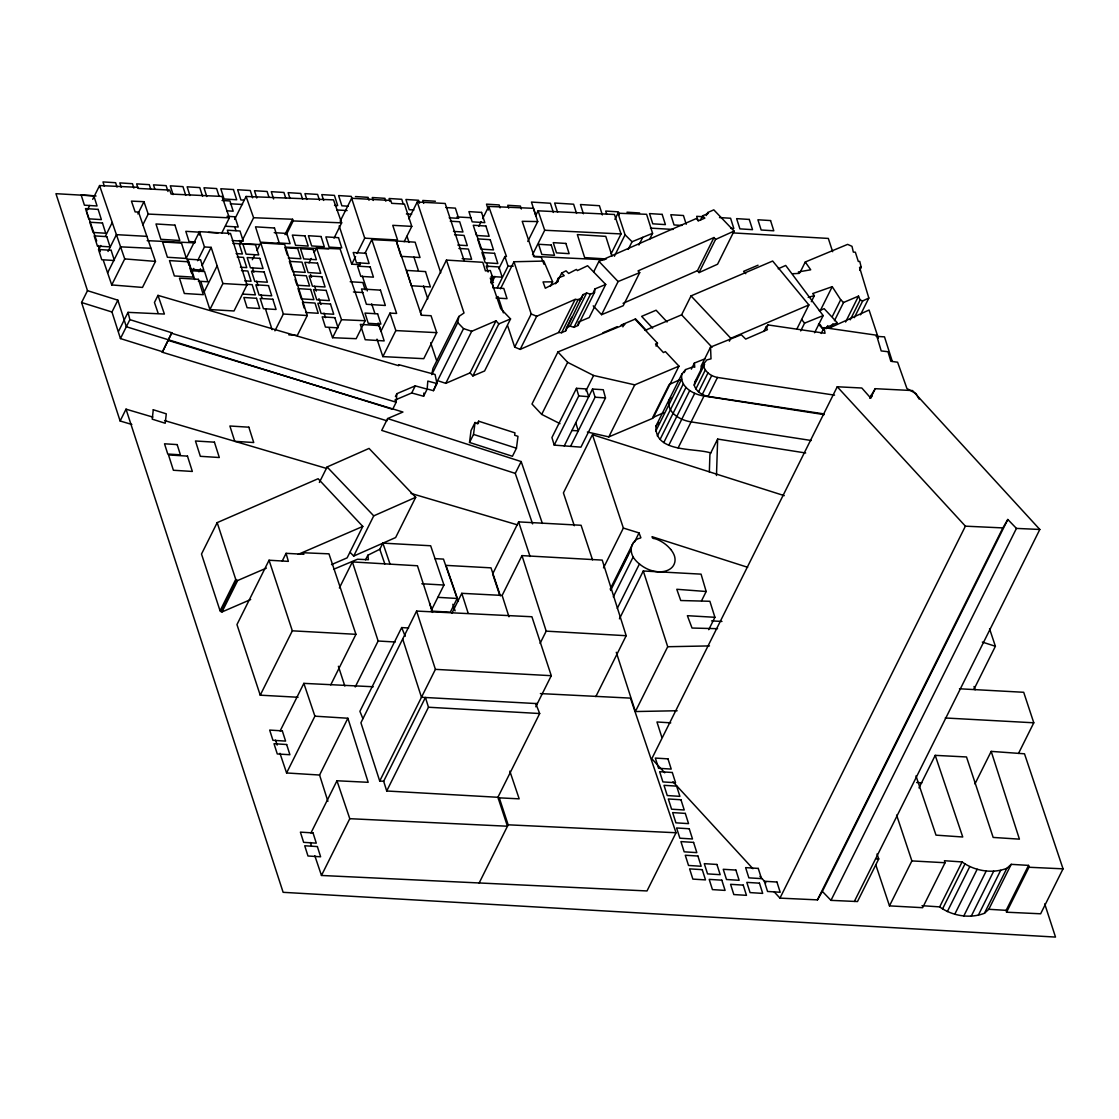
<?xml version="1.0" encoding="UTF-8"?>
<svg xmlns="http://www.w3.org/2000/svg" width="1119" height="1119" viewBox="0 0 1119 1119"><rect width="100%" height="100%" fill="white"/><g stroke="black" fill="none" stroke-linecap="round" stroke-linejoin="round"><path stroke-width="1.5" d="M709.348 471.952L709.908 454.594L717.657 439.068L805.68 452.999M716.482 475.519L717.657 439.068M710.747 452.971C695.081 447.67 654.279 453.139 656 425.975L681.877 374.068L685.667 369.564L693.081 366.85L694.745 367.256L694.395 363.06L705.292 358.695M824.199 414.631L704.005 396.014C693.332 394.392 679.387 386.894 681.877 374.068M96.052 196.007L55.95 193.685L87.492 290.674L117.859 300.172L126.335 326.734L392.643 409.316L396.182 402.225L396.853 393.678L415.261 385.873L427.15 389.146L427.822 381.075L436.969 383.565L435.067 374.487L398.7 364.654L398.616 365.689L157.989 295.374L154.45 302.48L158.185 313.362M394.853 400.126L411.722 392.965L423.611 396.252L423.877 393.021M387.048 420.814L162.311 352.233L171.808 332.777L129.874 319.628L128.014 312.355L164.395 314.047L157.989 295.374M162.311 352.233L171.808 332.777M469.518 442.453L471.029 430.563L475.043 422.52L478.331 423.569L478.624 421.192L514.95 432.857L514.656 435.249L517.971 436.326L516.46 448.229L512.446 456.272L469.518 442.453L473.533 434.41L475.043 422.52M507.69 325.881L514.698 347.1L520.167 349.394L558.633 332.511L561.612 332.721L565.682 330.874L566.522 327.769L570.13 326.133L573.991 327.335L578.005 325.461L578.509 322.02L589.209 317.572L605.715 284.45L587.615 265.735L577.432 270.588L576.369 269.441L568.676 273.456L566.046 270.84L561.682 273.036L557.178 282.072M578.005 325.461L594.525 292.339L595.028 288.898L605.715 284.45M427.332 389.006L433.431 390.671L437.277 381.705M458.888 316.467L432.927 368.515L431.78 374.641L457.741 322.594L458.888 316.467L464.021 312.984L446.453 260.098L482.793 262.294L485.422 270.882L490.304 270.532L492.947 278.197L490.654 282.785M561.682 273.036L564.214 275.694L558.591 277.736L557.808 281.848L545.317 288.226L543.051 281.918L552.618 281.848L543.806 261.077L513.971 261.748L500.459 288.856M823.864 413.89L708.033 396.378C701.935 395.203 696.018 391.356 694.214 385.146L694.815 382.083L704.257 363.157L706.802 359.954L711.013 358.835L710.551 347.114L741.282 334.721L745.702 339.085L767.424 329.685L766.039 327.084L768.026 324.93L825.025 333.28L824.088 327.643L876.541 335.21L881.212 350.932L887.982 351.716L890.85 361.283L897.606 362.22L906.949 388.545L915.971 393.608L919.133 399.105M704.257 363.157L703.655 366.207C705.446 372.431 711.376 376.278 717.475 377.453L834.55 395.147M565.682 330.874L583.041 294.633L586.65 293.01L590.496 294.213L594.525 292.339M87.366 210.064L89.66 205.462M92.709 199.336L99.577 185.558L137.973 187.335L138.518 188.44L169.738 190.09L171.109 194.063L222.01 196.426L229.353 217.841L221.716 233.144M99.269 248.53L100.794 245.467M105.368 236.277L112.236 222.499M131.832 424.465L120.125 420.996L81.589 302.508L87.492 290.674M108.011 251.495L116.404 234.654L146.883 236.347M107.606 272.882L120.586 246.851L150.967 248.292M137.861 213.939L143.973 201.686L131.441 201.112L135.133 211.897L138.546 212.05L155.471 261.398L142.491 287.429L111.746 284.939L103.438 260.685M111.746 284.939L124.727 258.909L99.577 185.558M142.868 224.793L148.212 214.079L143.973 201.686M162.381 351.702L120.446 338.567L111.97 312.005L117.859 300.172M118.572 331.28L128.014 312.355M120.446 338.567L129.874 319.628M200.972 281.988L209.91 309.557L234.025 310.97L247.005 284.939L230.486 233.451L199.49 231.647L186.509 257.678L188.985 265.287M193.769 268.406L191.489 272.994L189.978 268.364M197.587 260.741L204.455 246.963L199.49 231.647M120.125 420.996L126.027 409.162L152.827 417.093M198.944 271.847L200.469 268.798M201.993 265.735L211.155 247.355L204.455 246.963M234.626 219.422L246.082 196.468L333.518 199.867L341.659 222.835L334.022 238.151M204.162 291.849L217.142 265.818M259.328 244.488L240.627 243.76L253.607 217.729L246.082 196.468M209.91 309.557L222.891 283.527L211.155 247.355M252.348 259.706L254.642 255.118M256.922 250.53L260.741 242.893L284.66 244.39L307.263 315.53L297.346 335.406L288.814 334.861M284.939 234.556L292.577 219.254L253.607 217.729M286.31 234.738L293.178 220.947L292.577 219.254M274.952 330.846L283.345 314.019L260.741 242.893M309.012 262.909L311.25 258.419M314.229 252.418L316.481 247.928L340.078 248.922L365.13 320.719L356.164 338.693L332.567 337.7L329.112 327.811M340.162 221.24L351.618 198.273L390.755 200.469L391.706 203.336L404.449 204.05L411.792 226.388L404.155 241.704M331.504 564.619L347.128 557.863L362.794 526.434L318.118 478.722L217.184 522.629L201.504 554.045L220.065 610.806L222.01 611.939L250.684 599.546M360.388 264.685L351.744 264.196L355.562 256.545M357.087 253.481L364.724 238.165L351.618 198.273M358.807 265.651L360.332 262.587M364.92 253.412L371.788 239.634L396.322 240.865L421.359 315.222L431.039 315.712L436.732 332.651L423.751 358.681L382.866 356.611L376.991 339.141M332.567 337.7L341.533 319.712L316.481 247.928M408.841 218.834L417.247 201.993L445.18 203.476L464.147 260.559M220.065 610.806L235.731 579.376L217.184 522.629M220.863 611.659L236.529 580.229L235.731 579.376M222.01 611.939L237.676 580.509L266.364 568.116M380.81 331.49L389.971 313.11L396.63 313.446L371.788 239.634M330.734 684.884L355.94 634.319L328.958 553.835L303.375 552.758L303.878 554.283L286.072 553.332L288.366 561.374L269.05 560.227L236.962 624.584L260.237 695.179L298.06 697.263M319.377 482.443L327.098 466.973L369.046 448.425L415.695 497.312L395.636 537.54L353.688 556.087L350.107 552.324M382.866 356.611L395.846 330.581L389.971 313.11M282.254 560.983L286.072 553.332M446.453 260.098L420.492 312.159L421.569 315.376M478.792 226.304L481.086 221.716M482.611 218.653L488.723 206.414L533.497 208.33L537.721 221.562L527.79 241.452M395.441 396.518L396.853 393.678M168.214 340.4L402.938 412.03L387.608 418.562L381.719 430.395L515.272 473.393L532.588 523.888M260.237 695.179L292.325 630.822L269.05 560.227M411.722 392.965L415.261 385.873M423.611 396.252L427.15 389.146M457.741 322.594L463.532 328.608L437.571 380.656L445.768 383.341L470.064 372.879L496.025 320.817L498.822 323.895L472.875 375.942L470.064 372.879M433.431 390.671L436.969 383.565M353.688 556.087L373.746 515.859L415.695 497.312M339.379 587.965L352.373 561.92L417.457 565.766L432.382 611.897M493.479 287.373L491.898 282.548L494.948 276.421M498.766 268.77L504.879 256.531L506.473 256.531L488.723 206.414M445.768 383.341L471.714 331.294L496.025 320.817M497.354 287.611L508.04 266.168L504.879 256.531M535.805 215.421L538.099 210.82L614.429 214.484L621.045 233.927L611.114 253.831M280.128 730.945L303.85 683.373L373.242 686.758M365.549 559.822L367.843 555.234L379.803 549.275L382.866 543.121L430.661 545.764L443.963 585.041L431.752 609.533M532.49 254.754L544.701 230.262L538.099 210.82M492.947 278.197L490.262 278.072L500.655 308.592L510.544 318.929L484.597 370.976L472.875 375.942M314.901 716.174L347.883 718.244L319.572 775.033L286.59 772.963L314.901 716.174L303.85 683.373M514.698 347.1L531.217 313.977L513.971 261.748M477.295 423.877L478.624 421.192M550.366 286.366L552.618 281.848M520.167 349.394L536.686 316.271L575.152 299.388L578.131 299.598L582.202 297.752M555.583 283.75L558.591 277.736M355.227 686.954L378.138 641.005L352.373 561.92M408.603 627.997L401.665 627.577L359.898 711.334L362.878 718.594M535.791 706.746L551.275 675.694L531.903 616.751L416.604 611.072L360.919 722.762L379.719 781.034L383.663 781.244L425.416 697.487L428.479 707.236L386.712 790.993L497.913 797.287L539.68 713.53L535.791 703.599L537.358 703.627L421.471 697.277L402.686 638.991M558.633 332.511L575.152 299.388M614.918 219.352L617.968 213.225L646.6 214.302L652.573 233.311L649.51 239.438M310.956 832.942L336.973 780.768L368.179 782.307L347.883 718.244M561.612 332.721L578.131 299.598M593.685 271.903L598.945 261.356L696.34 218.527L698.368 220.849L704.858 218.121L702.606 215.799L700.354 220.317M566.522 327.769L571.781 317.223M580.034 300.661L583.041 294.633M570.13 326.133L586.65 293.01M622.877 326.86L624.402 323.797L624.934 324.342L557.933 351.967L531.987 404.015L541.694 414.394L560.004 423.667M573.991 327.335L590.496 294.213M593.518 291.905L595.028 288.898M614.387 256.251L625.073 234.808L617.968 213.225M541.694 414.394L567.641 362.346L557.933 351.967M515.272 473.393L521.174 461.56L387.608 418.562M628.235 249.383L632.053 241.732L652.573 233.311M434.857 558.633L443.474 559.108L457.153 598.469L450.314 612.191L430.997 611.072M451.894 613.198L461.797 593.322L502.137 595.42L521.986 555.611L602.218 560.101L626.178 635.704L595.826 696.591M540.379 693.584L630.445 698.116L676.03 832.746L647.006 890.948L321.475 875.464L349.785 818.688L336.973 780.768M593.21 305.851L601.588 314.677L618.108 281.554L639.718 272.616L638.012 270.896L713.992 237.536L715.545 239.452L699.039 272.588L697.473 270.672L713.992 237.536M638.907 245.005L642.726 237.354M379.719 781.034L435.403 669.358L416.604 611.072M554.227 445.11L578.761 395.902L588.734 396.699L586.216 388.936L576.467 388.321L551.933 437.543L554.227 445.11L580.943 447.152L605.491 397.944L603.267 389.734L592.524 389.048L564.228 445.991M639.718 272.616L623.199 305.739L601.588 314.677M592.538 559.878L581.083 525.273L518.615 521.888L492.654 573.949L499.745 595.378M585.95 390.783L593.588 375.48L634.753 384.852L678.967 366.137L665.399 351.632L663.413 352.541L655.51 344.023L657.496 343.183L635.102 319.251M570.55 446.397L595.084 397.189L592.524 389.048M706.229 215.547L707.74 212.54L713.796 209.84L734.078 231.087L717.573 264.224L699.039 272.588M587.391 432.032L608.806 436.9L634.753 384.852M656.042 346.093L657.496 343.183M645.062 330.385L681.597 314.831L691.024 295.906L772.656 261.035L808.883 304.941L796.938 328.888M540.085 643.383L546.198 631.144L521.986 555.611M678.967 366.137L653.02 418.184L608.806 436.9M684.143 372.613L685.667 369.564M655.804 431.011L681.681 379.103M657.315 435.99L683.205 384.069M691.36 369.158L694.395 363.06M660.112 439.347L685.989 387.44M710.551 347.114L701.123 366.039L701.249 369.396M663.791 442.537L689.668 390.629M694.214 385.146L704.62 364.332M603.505 567.879L623.367 528.056L592.427 434.69L563.417 492.892L574.299 525.734M695.892 388.922L705.32 369.997M668.812 445.236L694.689 393.328M698.508 391.93L707.949 373.005M349.785 818.688L507.453 826.228L498.556 799.26L499.27 797.847L519.174 798.84L509.844 771.145M702.27 394.517L711.698 375.592M729.364 341.211L730.819 338.302L808.883 304.941M678.128 447.922L704.005 396.014M610.149 589.181L633.06 543.233A24.212 15.988 26.5 0 1 637.466 538.98L639.173 538.351A4.854 3.203 26.5 0 0 640.879 537.721L639.033 532.924L623.367 528.056M619.94 571.222L628.332 554.367M634.445 542.114L639.033 532.924M610.61 590.496L631.228 549.149A26.115 17.233 26.5 0 1 633.06 543.233M708.033 396.378L717.475 377.453M613.296 596.833L633.144 557.01A22.604 14.925 26.5 0 1 631.228 549.149M479.142 883.017L508.152 824.815L499.27 797.847M617.282 608.386L639.425 563.962A22.926 15.134 26.5 0 1 633.144 557.01M619.436 618.835L643.285 570.984L701.067 574.145L706.173 591.503L701.543 600.805M763.857 331.448L766.039 327.084M766.571 327.839L768.026 324.93M799.959 272.658L805.274 262L847.629 244.376L851.993 246.32L853.335 252.111L855.35 252.195L858.315 261.468L859.77 261.398L861.224 267.371L859.7 270.42M811.317 301.696L814.352 295.612L812.674 293.57L832.228 286.674L840.691 299.738L843.544 302.48L858.511 296.129L860.133 300.004L862.693 300.913L868.834 298.046L859.56 267.357L861.224 267.371M800.686 330.944L804.589 323.139L823.15 315.586L785.706 265.455L778.195 268.784M820.087 311.04L832.228 286.674M814.576 332.763L823.15 315.586M821.192 333.462L824.088 327.643M677.135 710.747L635.382 711.544L667.707 646.726L643.285 570.984M826.256 328.678L827.766 325.629M832.326 316.495L840.691 299.738M830.634 328.371L832.914 323.797M834.438 320.747L843.544 302.48M845.6 322.02L858.511 296.129M850.258 319.81L860.133 300.004M854.343 317.67L862.693 300.913M860.483 314.803L868.834 298.046M708.733 629.689L714.915 617.296L709.88 601.281L680.744 600.525L676.785 589.279L706.173 591.503M1039.817 529.469L1016.444 528.406L1007.813 519.468L822.367 891.409L830.983 900.361L854.37 901.41L1039.817 529.469L912.503 390.559L875.24 388.685L871.351 395.133L872.093 396.014L870.722 398.084L861.826 388.013L837.25 386.768L651.804 758.724L664.742 772.795M869.799 398.252L871.351 395.133M870.568 398.056L875.24 388.685M774.082 891.731L779.957 898.123L965.403 526.168L1002.89 527.916L1007.813 519.468M779.957 898.123L817.443 899.872L1002.89 527.916M830.983 900.361L1016.444 528.406M876.988 854.021L878.737 858.944L857.49 901.536L854.37 901.41M918.993 787.902L935.218 755.353L966.508 756.962L993.168 837.432L1019.423 839.152L991.196 751.381L1024.5 753.8L1063.05 868.834L1040.642 913.789L1006.568 912.209L1006.149 910.348L1028.557 865.393L1011.212 864.33L1006.848 868.33L984.44 913.286C969.809 918.923 952.283 915.999 939.666 906.894L922.014 905.677M974.02 689.178L995.392 646.278L989.546 628.752M1006.848 868.33C992.217 873.967 974.705 871.044 962.074 861.938L944.422 860.721L945.051 862.735L922.629 907.691L889.479 905.872L911.887 860.917L896.599 815.08M974.957 783.929L991.196 751.381M939.666 906.894L962.074 861.938M1018.514 753.437L1033.788 722.79L1023.703 692.283L959.473 688.786M942.548 908.894L964.97 863.938M947.345 911.593L969.767 866.638M954.773 914.209L977.181 869.253M963.809 915.943L986.217 870.988M971.264 916.153L993.686 871.197M978.258 915.342L1000.666 870.386M984.44 913.286L988.804 909.285L1011.212 864.33M1006.568 912.209L1028.976 867.253L1028.557 865.393M817.443 899.872L822.367 891.409M694.815 382.083L697.361 378.893M670.868 397.707L668.98 399.959C666.476 412.771 680.422 420.282 691.108 421.891L811.289 440.508M656 425.975L658.839 422.604M828.955 328.231L869.071 310.019L878.373 338.162M715.545 239.452L734.078 231.087M680.072 379.621L669.134 384.558L652.615 417.681L663.567 412.743M623.073 303.319L697.473 270.672M298.227 554.339L362.794 526.434M702.606 215.799L708.355 213.365L707.74 212.54M758.053 265.203L743.589 271.344L745.786 273.693M602.903 332.763L617.352 326.622M621.143 325.07L635.606 318.929L646.614 330.678M819.318 310.732L824.144 308.676L837.334 322.79L822.885 328.93L818.479 324.23M498.822 323.895L510.544 318.929M333.602 569.291L357.534 559.234L368.403 559.71L367.843 555.234M792.63 273.735L799.176 273.4L798.337 271.945L810.716 269.791L805.274 262M808.212 297.388L814.352 295.612M667.707 646.726L709.46 645.915M508.04 266.168L513.257 266.112M491.898 282.548L493.493 282.561M537.721 221.562L522.209 221.31L534.225 256.699L541.009 256.685L544.016 264.266M717.573 628.696L692.032 628.039L687.374 615.688L714.915 617.296M293.178 220.947L341.659 222.835M285.275 247.173L328.678 248.866M341.533 319.712L365.13 320.719M875.604 858.819L878.737 858.944M148.212 214.079L229.353 217.841M147.162 240.655L194.916 242.865M508.152 824.815L676.03 832.746M1028.976 867.253L1063.05 868.834M544.701 230.262L621.045 233.927M533.469 256.377L604.596 259.79M395.846 330.581L436.732 332.651M711.572 620.891L721.965 621.451M292.325 630.822L355.94 634.319M435.403 669.358L551.275 675.694M945.261 717.978L1033.788 722.79M916.643 782.517L921.86 782.81M911.887 860.917L945.051 862.735M411.792 226.388L392.755 225.325L397.567 239.998L364.724 238.165M546.198 631.144L626.178 635.704M428.479 707.236L539.68 713.53M230.304 203.784L242.501 204.483M336.651 209.938L347.114 210.554M406.393 213.981L411.624 214.288M456.958 216.918L470.903 217.729M650.489 228.122L673.148 229.437M732.427 232.878L828.326 238.431L832.648 251.705M222.891 283.527L247.005 284.939M421.821 583.754L443.963 585.041M437.837 597.336L457.153 598.469M378.138 641.005L395.217 642.012M988.804 909.285L1006.149 910.348M719.517 217.562L730.581 218.247L733.826 228.472L730.665 228.276M702.984 216.722L696.675 216.317L698.06 220.709M626.99 212.19L639.634 212.974M435.403 201.252L422.772 200.455L423.695 203.378M355.45 196.552L368.081 197.35L369.018 200.273M445.908 207.547L455.391 208.134L458.636 218.359L449.153 217.771M681.947 225.451L674.044 224.947L670.799 214.722L683.443 215.519L686.227 224.276M413.932 209.994L409.19 209.701L405.931 199.476L418.576 200.273L419.513 203.196M348.191 206.204L341.868 205.798L338.609 195.573L351.254 196.371L352.191 199.294M334.511 205.42L337.672 205.616L334.427 195.391L321.782 194.608L323.643 200.441M244.04 200.147L240.879 199.951L237.634 189.726L250.278 190.524L252.6 197.825M222.038 200.469L229.941 200.972L233.186 211.197L226.863 210.806M450.244 221.184L459.713 221.772L462.972 231.997L453.489 231.409M227.059 216.303L234.962 216.792L238.221 227.017L225.576 226.22M454.566 234.808L464.049 235.41L467.308 245.634L457.825 245.033M274.211 232.654L286.856 233.437L290.101 243.662L277.456 242.879M396.168 240.991L415.135 242.18L420.017 257.524L401.05 256.335L396.658 242.529M208.554 232.374L218.037 232.976M458.902 248.446L468.385 249.047L471.631 259.272L462.147 258.671M606.414 258.965L584.65 257.594L577.348 234.584L605.785 236.375L612.051 256.097M232.192 240.543L243.257 241.228L240.012 231.004L227.367 230.22L228.766 234.598M232.85 243.369L239.172 243.76L242.417 253.985L236.095 253.593M195.377 241.942L189.055 241.55L185.81 231.325L198.455 232.123L199.378 235.046M288.268 257.943L300.913 258.741L297.668 248.516L285.023 247.719L287.345 255.02M237.172 256.992L243.494 257.398L246.753 267.623L240.431 267.217M491.087 276.477L502.151 277.176L498.906 266.951L486.261 266.154L488.122 272.001M292.605 271.581L305.249 272.379L302.004 262.14L289.359 261.356L292.143 270.113M241.508 270.63L247.831 271.022L251.076 281.247L244.753 280.855M293.696 274.98L306.326 275.778L309.585 286.002L296.941 285.219M492.738 287.751L503.802 288.45L507.047 298.675L495.983 297.976M350.191 281.736L362.836 282.534L365.158 289.835M198.357 281.191L207.84 281.778L204.595 271.553L191.95 270.77L194.734 279.526M245.844 284.268L252.167 284.66L255.412 294.884L242.767 294.087M353.45 291.961L362.92 292.549M876.107 336.343L884.5 336.861L892.305 361.423M302.354 302.256L314.998 303.053L318.244 313.278L305.599 312.481M283.345 314.019L307.263 315.53M670.757 722.846L656.965 721.979L661.847 737.323M571.963 430.465L578.299 430.871L575.823 422.996M595.084 397.189L605.491 397.944M124.727 258.909L155.471 261.398M236.529 580.229L237.676 580.509M164.549 420.562L326.51 468.427M410.995 493.409L517.468 524.881M171.753 333.308L396.182 402.225M81.589 302.508L111.97 312.005M592.734 434.787L784.265 495.647M747.646 567.291L652.055 536.686L652.475 537.959A2.42 1.595 26.5 0 0 654.587 538.617L656.699 539.274A24.142 15.932 26.5 0 1 670.687 549.457M473.533 434.41L516.46 448.229M982.328 642.068L995.392 646.278M463.532 328.608L471.714 331.294M531.217 313.977L536.686 316.271M567.641 362.346L593.588 375.48M625.073 234.808L632.053 241.732M327.098 466.973L373.746 515.859M598.945 261.356L618.108 281.554M691.024 295.906L730.819 338.302M681.597 314.831L712.02 347.254M667.106 321.978L656.098 310.229L641.635 316.369L652.643 328.119M837.25 386.768L965.403 526.168M672.967 781.747L752.919 868.708M759.969 876.373L765.858 882.779M801.61 319.53L804.589 323.139M820.045 324.468L823.794 330.273M401.665 627.577L405.232 636.277M475.743 232.43L485.198 259.104M486.863 263.818L487.968 266.937M491.842 277.876L492.947 280.995M234.836 227.395L235.997 230.668M239.48 240.487L240.627 243.76M310.522 274.519L311.502 277.358M314.607 286.254L316.299 291.08M318.943 298.661L320.971 304.48M323.992 313.138L325.573 317.656M521.174 461.56L542.393 523.468M458.398 601.435L445.991 565.375L491.003 567.851L500.375 595.826M452.831 604.288L455.097 610.848M86.597 211.589L96.668 240.977M98.234 245.509L100.304 251.565M382.866 543.121L390.111 564.326M379.803 549.275L384.824 563.948M915.985 775.887L936.002 835.138L962.746 836.998L935.218 755.353M310.327 842.495L311.446 845.796M314.789 855.685L321.475 875.464M362.304 276.057L367.312 290.926M371.676 303.878L374.921 313.516M378.124 323.027L380.614 330.469M275.54 740.149L277.19 745.072M279.96 753.283L286.59 772.963M875.827 864.959L889.479 905.872M417.247 201.993L440.774 272.812M407.008 236.277L409.064 242.445M413.932 257.104L418.324 270.336M423.514 285.932L427.794 298.843M430.675 342.764L436.564 360.5M497.997 296.507L503.382 312.83M518.615 521.888L530.07 556.507M339.169 225.898L351.744 264.196M497.913 797.287L498.556 799.26M974.02 686.493L975.111 689.808M1044.712 903.886L1055.511 937.079L283.135 892.319L126.027 409.162M338.386 666.267L344.834 686.031M616.275 652.279L635.382 711.544M502.137 595.42L508.977 616.765M461.797 593.322L468.092 612.974M619.283 214.764L618.359 211.841L605.715 211.057L606.652 213.981M602.344 214.918L599.42 205.714L580.467 204.525L583.391 213.729M576.551 213.421L573.627 204.218L554.66 203.029L557.584 212.232M553.346 212.456L550.422 203.252L531.455 202.063L535.847 215.869M521.342 208.987L520.405 206.078L507.774 205.281L508.697 208.204M500.067 207.854L499.144 204.945L486.499 204.148L488.36 209.994M403.134 203.672L401.749 199.294L389.104 198.497L390.027 201.42M385.845 201.238L384.922 198.315L372.277 197.531L373.2 200.455M319.461 200.259L317.6 194.426L304.955 193.629L306.816 199.476M302.62 199.294L300.773 193.447L288.129 192.65L289.975 198.497M429.626 603.197L432.549 612.401M285.793 198.315L283.932 192.468L271.288 191.671L273.609 198.986M268.966 197.336L267.105 191.489L254.461 190.706L256.783 198.007M295.08 279.372L296.479 283.75M302.815 303.711L304.214 308.103M252.348 267.539L253.859 272.309M256.671 281.149L258.069 285.569M261.035 294.898L262.07 298.158M265.441 308.774L272.085 329.657M218.932 195.867L216.61 188.565L203.98 187.768L206.763 196.538M202.567 196.357L199.783 187.6L187.139 186.803L189.922 195.559M185.74 195.377L182.957 186.621L170.312 185.824L173.095 194.594M167.99 191.489L166.13 185.642L153.485 184.845L154.87 189.237M150.687 189.055L149.303 184.663L136.658 183.88L138.043 188.258M133.86 188.076L132.462 183.698L119.817 182.901L121.216 187.279M117.033 187.097L115.635 182.719L102.99 181.921L104.389 186.3M319.572 775.033L327.895 801.316M383.663 781.244L386.712 790.993M576.467 388.321L578.761 395.902M670.715 549.443A23.289 15.372 26.5 0 1 674.379 555.695A22.38 14.771 26.5 0 1 674.673 562.703A24.045 15.862 26.5 0 1 666.406 570.788A23.471 15.484 26.5 0 1 657.874 571.767A22.66 14.953 26.5 0 1 647.873 569.221A24.226 15.988 26.5 0 1 639.425 563.962M153.275 409.75L152.226 419.163L165.234 423.248L166.283 413.834L153.275 409.75M770.557 220.569L757.913 219.772L761.158 229.996L773.802 230.794L770.557 220.569M749.282 219.436L736.638 218.639L739.897 228.863L752.541 229.661L749.282 219.436M662.168 214.386L649.524 213.589L652.769 223.814L665.413 224.611L662.168 214.386M233.451 189.545L220.807 188.747L224.052 198.972L236.696 199.769L233.451 189.545M481.576 212.414L468.931 211.617L472.176 221.842L484.821 222.639L481.576 212.414M93.8 195.755L81.155 194.958L84.415 205.183L97.059 205.98L93.8 195.755M485.912 226.038L473.267 225.255L476.512 235.48L489.157 236.277L485.912 226.038M98.136 209.393L85.492 208.596L88.751 218.82L101.381 219.618L98.136 209.393M565.892 243.438L553.248 242.641L556.493 252.866L569.137 253.663L565.892 243.438M490.234 239.676L477.603 238.879L480.848 249.103L493.493 249.901L490.234 239.676M551.247 245.061L538.603 244.264L541.848 254.489L554.492 255.286L551.247 245.061M274.477 228.01L255.51 226.821L260.391 242.166L279.358 243.355L274.477 228.01M174.956 225.157L155.989 223.968L160.856 239.312L179.823 240.501L174.956 225.157M321.055 236.515L308.41 235.717L311.655 245.942L324.3 246.739L321.055 236.515M102.472 223.017L89.828 222.233L93.073 232.458L105.718 233.242L102.472 223.017M338.511 237.676L325.867 236.878L329.112 247.103L341.757 247.9L338.511 237.676M304.983 235.871L292.339 235.074L295.584 245.299L308.229 246.096L304.983 235.871M494.57 253.314L481.925 252.516L485.184 262.741L497.829 263.538L494.57 253.314M255.496 244.711L242.851 243.914L246.096 254.139L258.741 254.936L255.496 244.711M313.166 249.481L300.521 248.698L303.767 258.923L316.411 259.706L313.166 249.481M106.809 236.655L94.164 235.857L97.409 246.082L110.054 246.879L106.809 236.655M365.857 253.3L353.212 252.502L356.457 262.727L369.102 263.524L365.857 253.3M181.488 243.117L162.535 241.928L167.402 257.258L186.369 258.461L181.488 243.117M259.818 258.349L247.173 257.552L250.432 267.777L263.077 268.574L259.818 258.349M317.502 263.119L304.858 262.322L308.103 272.546L320.747 273.344L317.502 263.119M111.131 250.292L98.486 249.495L101.745 259.72L114.39 260.517L111.131 250.292M370.193 266.923L357.548 266.14L360.794 276.365L373.438 277.148L370.193 266.923M425.514 271.595L406.547 270.406L411.428 285.751L430.395 286.94L425.514 271.595M200.581 259.944L187.936 259.16L191.195 269.385L203.84 270.183L200.581 259.944M188.44 261.79L169.473 260.601L174.354 275.945L193.307 277.134L188.44 261.79M264.154 271.987L251.509 271.19L254.768 281.415L267.399 282.212L264.154 271.987M321.824 276.757L309.18 275.959L312.439 286.184L325.083 286.982L321.824 276.757M380.474 290.143L361.507 288.954L366.389 304.284L385.342 305.487L380.474 290.143M198.427 279.344L179.46 278.155L184.341 293.486L203.294 294.675L198.427 279.344M268.49 285.611L255.845 284.813L259.09 295.052L271.735 295.836L268.49 285.611M310.662 289.415L298.018 288.618L301.277 298.843L313.907 299.64L310.662 289.415M326.161 290.394L313.516 289.597L316.775 299.822L329.406 300.619L326.161 290.394M256.503 298.297L243.858 297.5L247.103 307.725L259.748 308.522L256.503 298.297M272.826 299.249L260.181 298.451L263.427 308.676L276.071 309.473L272.826 299.249M330.497 304.018L317.852 303.235L321.097 313.46L333.742 314.243L330.497 304.018M377.635 313.866L364.99 313.068L368.249 323.307L380.894 324.09L377.635 313.866M334.833 317.656L322.188 316.859L325.433 327.084L338.078 327.881L334.833 317.656M379.299 325.587L360.332 324.398L365.214 339.728L384.167 340.917L379.299 325.587M248.852 427.192L229.885 426.003L234.766 441.334L253.733 442.537L248.852 427.192M214.428 442.173L195.461 440.984L200.343 456.314L219.31 457.517L214.428 442.173M177.166 444.593L164.521 443.795L167.766 454.034L180.411 454.818L177.166 444.593M187.474 456.118L168.507 454.929L173.389 470.26L192.342 471.449L187.474 456.118M282.324 730.875L269.679 730.078L272.938 740.302L285.583 741.1L282.324 730.875M667.973 758.864L655.328 758.067L658.573 768.291L671.218 769.089L667.973 758.864M286.66 744.513L274.015 743.715L277.274 753.94L289.905 754.738L286.66 744.513M672.309 772.488L659.664 771.704L662.91 781.929L675.554 782.713L672.309 772.488M676.631 786.125L664.001 785.328L667.246 795.553L679.89 796.35L676.631 786.125M680.967 799.763L668.323 798.966L671.582 809.191L684.227 809.988L680.967 799.763M685.304 813.387L672.659 812.604L675.904 822.829L688.549 823.626L685.304 813.387M689.248 828.759L676.603 827.976L679.862 838.201L692.507 838.984L689.248 828.759M693.584 842.397L680.939 841.6L684.185 851.825L696.829 852.622L693.584 842.397M697.92 856.035L685.276 855.238L688.521 865.463L701.165 866.26L697.92 856.035M313.04 832.928L300.396 832.13L303.641 842.355L316.285 843.153L313.04 832.928M716.929 864.455L704.285 863.658L707.544 873.883L720.174 874.68L716.929 864.455M758.262 868.414L745.618 867.617L748.863 877.842L761.507 878.639L758.262 868.414M735.882 870.078L723.238 869.281L726.497 879.506L739.127 880.303L735.882 870.078M702.256 869.659L689.612 868.876L692.857 879.1L705.502 879.898L702.256 869.659M317.376 846.565L304.732 845.768L307.977 855.993L320.621 856.79L317.376 846.565M776.936 882.038L764.291 881.24L767.55 891.465L780.195 892.263L776.936 882.038M721.825 880.177L709.194 879.38L712.439 889.605L725.084 890.402L721.825 880.177M759.451 883.171L746.807 882.373L750.066 892.598L762.696 893.396L759.451 883.171M743.226 885.115L730.581 884.318L733.826 894.557L746.471 895.34L743.226 885.115"/></g></svg>
